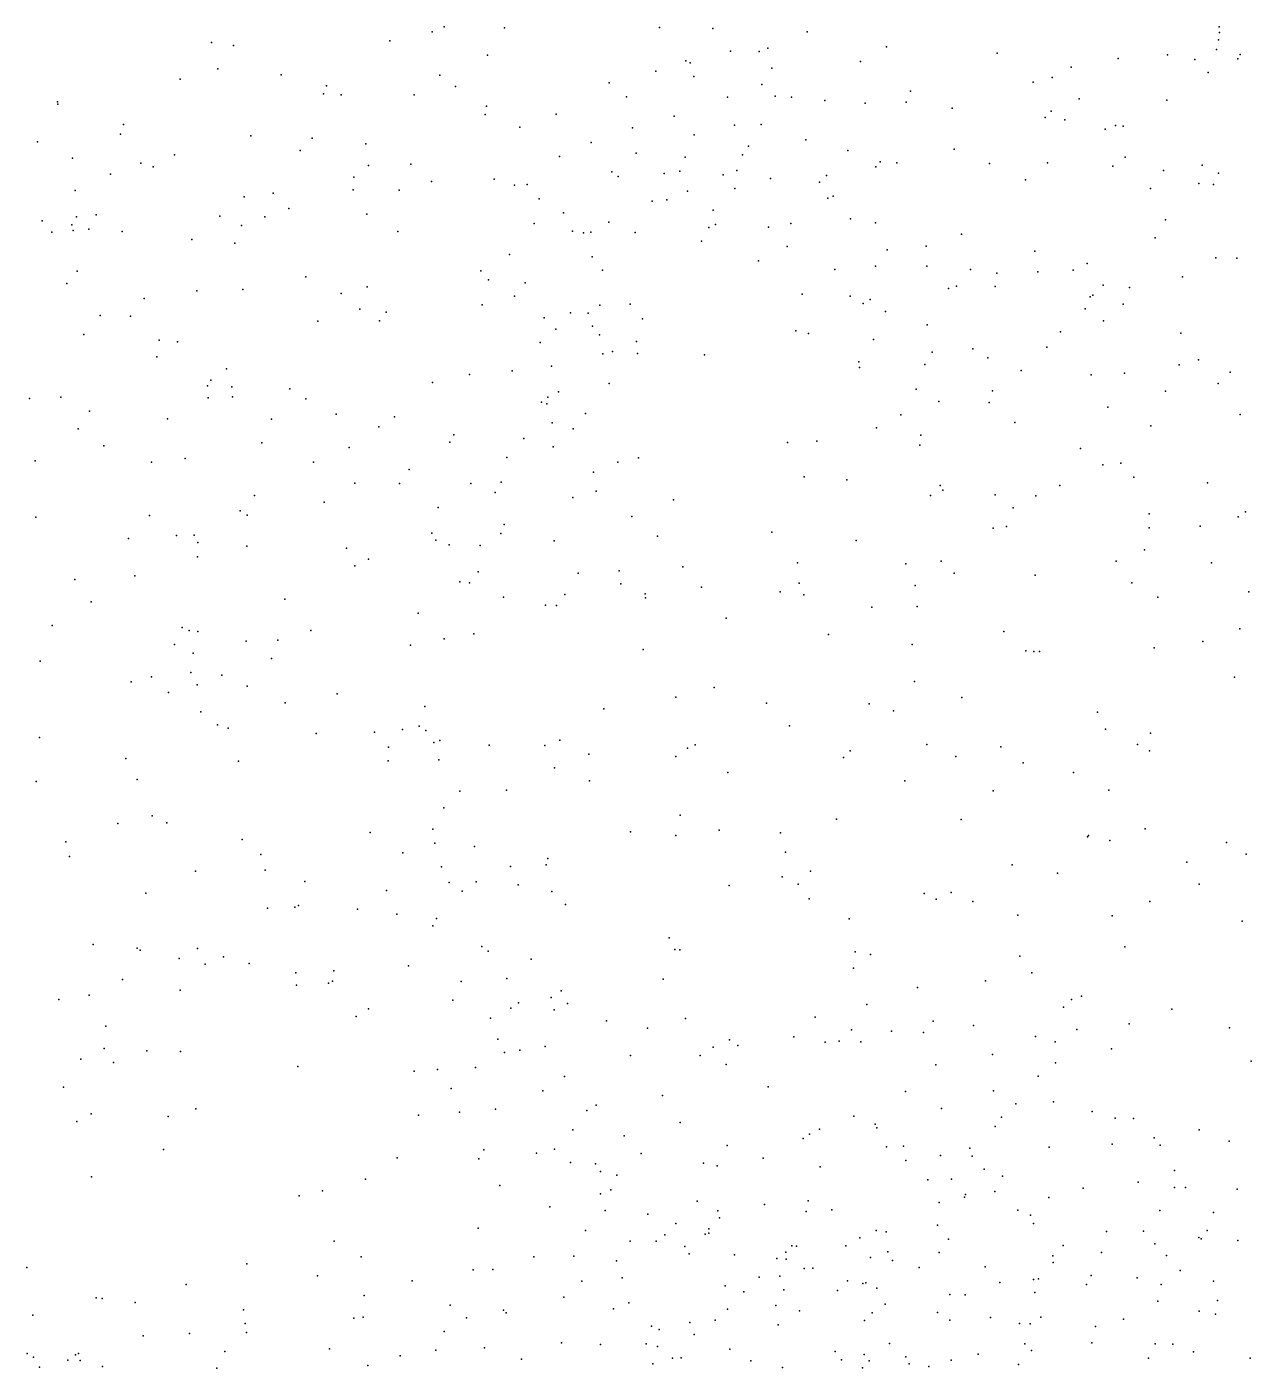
# Model space of a CAD drawing. Header units: metres. Extents: x -25 to 25, y -27.8 to 27.8.
# Drawn here: x -12.58 to -11.033, y 0.013 to 1.707 of the extents above; entities that cross this region are included whole.
import ezdxf

# ---------------------------------------------------------------- set-up
doc = ezdxf.new("R2010")
doc.units = ezdxf.units.M

msp = doc.modelspace()

# ---------------------------------------------------------------- linework, layer by layer
for p in [(-12.0678, 1.7009, -5.3125), (-12.0523, 1.7074, 14.8437), (-11.9764, 1.7063, -5.6622), (-11.7804, 1.7065, 16.5054), (-11.7129, 1.7054, 17.6802), (-11.5938, 1.7009, -4.4984), (-11.0735, 1.7073, 0.2744), (-11.0731, 1.7004, 14.8294), (-12.3466, 1.6876, 15.0292), (-12.3187, 1.6837, 16.3185), (-12.1212, 1.6899, 12.6859), (-11.6434, 1.6804, 13.5688), (-11.4937, 1.6823, -3.7869), (-11.077, 1.6787, 0.6771), (-11.0744, 1.6909, 15.8634), (-11.9976, 1.6718, 10.2231), (-11.7472, 1.6645, 0.2599), (-11.7416, 1.662, 17.3849), (-11.6909, 1.6766, 12.8287), (-11.6545, 1.6763, 16.9491), (-11.5266, 1.6637, 1.1691), (-11.3538, 1.674, 6.9912), (-11.2012, 1.6674, -3.7468), (-11.1388, 1.6721, 19.8508), (-11.104, 1.6662, 15.1974), (-11.0497, 1.6669, -4.7125), (-11.0469, 1.6724, 2.5822), (-12.3382, 1.6544, 10.8944), (-12.2586, 1.6468, 5.3542), (-12.0579, 1.6464, 7.55), (-11.7849, 1.6514, 18.6218), (-11.7369, 1.6447, 13.7684), (-11.6387, 1.6553, 5.3597), (-11.2606, 1.6565, 19.7516), (-11.0872, 1.6496, 6.7934), (-12.3858, 1.6414, -3.7521), (-12.201, 1.6327, -5.3676), (-12.0383, 1.6321, -3.9676), (-11.844, 1.6368, 19.0325), (-11.6511, 1.6344, 19.4718), (-11.3083, 1.6373, 0.3311), (-11.2844, 1.6435, 0.8927), (-12.5409, 1.6126, -3.6848), (-12.5407, 1.6098, 15.9634), (-12.2048, 1.6229, 8.6152), (-12.1827, 1.6213, 0.0076), (-12.0905, 1.6215, -4.7936), (-11.8221, 1.619, 18.8249), (-11.6947, 1.6184, 13.2034), (-11.6345, 1.6196, 17.8441), (-11.6136, 1.6184, 9.1673), (-11.5715, 1.6143, 1.844), (-11.5205, 1.611, -6.3872), (-11.469, 1.6123, 7.1043), (-11.4632, 1.6261, 16.4723), (-11.2503, 1.6166, 2.4364), (-11.1395, 1.6146, 16.0258), (-12.0007, 1.5967, -5.9219), (-11.9991, 1.6072, 8.4314), (-11.9109, 1.597, 16.4814), (-11.7619, 1.5945, -6.2013), (-11.4106, 1.6048, 16.6257), (-11.2857, 1.601, -4.5024), (-12.4574, 1.5842, 16.1292), (-11.9567, 1.5806, -4.4436), (-11.8145, 1.5798, 0.7605), (-11.6855, 1.5833, 14.6982), (-11.6519, 1.5841, 16.4649), (-11.2932, 1.5927, 14.9775), (-11.2683, 1.5901, 16.2435), (-11.2173, 1.5781, 6.9091), (-11.2043, 1.5826, 1.7837), (-11.1945, 1.5821, 16.4111), (-12.5662, 1.5621, 15.7639), (-12.4615, 1.5719, 7.417), (-12.2966, 1.5695, -5.6351), (-12.2191, 1.5666, -4.9586), (-12.1516, 1.5598, 14.9569), (-11.8666, 1.5614, -4.1484), (-11.7366, 1.5708, 14.4803), (-11.5955, 1.5645, 18.0549), (-12.393, 1.5455, -5.4649), (-12.2346, 1.5512, 16.3237), (-11.9069, 1.5436, 12.6558), (-11.8098, 1.5479, 5.3457), (-11.7479, 1.5426, 13.3754), (-11.6756, 1.5457, -4.0833), (-11.6681, 1.5568, 18.5037), (-11.5424, 1.551, -3.9294), (-11.4081, 1.553, -3.8146), (-11.192, 1.5426, 15.2284), (-12.522, 1.5417, 9.14), (-12.4357, 1.535, 0.0643), (-12.4201, 1.5304, 8.9608), (-12.148, 1.5324, 0.375), (-12.0946, 1.534, 7.719), (-11.7547, 1.5252, 0.3448), (-11.6826, 1.5261, 9.2727), (-11.5071, 1.5307, 0.9414), (-11.5018, 1.537, 0.369), (-11.4805, 1.5355, 19.5453), (-11.3635, 1.5349, 2.3167), (-11.2904, 1.5355, 19.6417), (-11.2077, 1.5314, 5.3505), (-11.1439, 1.526, 15.394), (-11.0948, 1.5327, 1.8982), (-12.4741, 1.5213, -3.7949), (-12.1666, 1.5176, -4.6888), (-12.0683, 1.5122, 16.3955), (-11.9894, 1.5149, 0.4534), (-11.9475, 1.5082, 0.3017), (-11.8405, 1.5244, 8.6741), (-11.8326, 1.5183, 9.9578), (-11.7746, 1.5221, 7.4499), (-11.7, 1.5204, 18.6649), (-11.6402, 1.5157, 0.8267), (-11.5785, 1.511, 2.0167), (-11.5696, 1.5196, 16.9632), (-11.3181, 1.514, 16.5077), (-11.0993, 1.5096, 15.7334), (-11.0804, 1.5081, -6.8139), (-11.0743, 1.5225, 0.3402), (-12.5186, 1.5005, 9.839), (-12.3053, 1.4927, -3.9404), (-12.2686, 1.4974, 0.2819), (-12.1676, 1.5014, 10.5932), (-12.1092, 1.501, -4.543), (-11.9638, 1.5075, -4.3079), (-11.745, 1.4996, 9.6975), (-11.6852, 1.5033, 9.4976), (-11.5611, 1.4933, 18.2138), (-11.16, 1.5031, -4.4966), (-12.2487, 1.4781, 10.7438), (-11.9324, 1.4901, 10.2056), (-11.7899, 1.4873, 12.8419), (-11.771, 1.4889, 13.0085), (-11.7127, 1.4758, 19.1382), (-11.5676, 1.4908, 18.369), (-12.5602, 1.4623, 0.213), (-12.5228, 1.4572, 15.6287), (-12.5168, 1.4672, -5.301), (-12.4922, 1.4701, 9.5497), (-12.3358, 1.4681, 16.1858), (-12.2789, 1.4675, 8.785), (-12.15, 1.4708, 8.4197), (-11.9386, 1.459, -6.1793), (-11.9019, 1.4724, 14.9158), (-11.8443, 1.4605, 0.4822), (-11.7095, 1.4579, 14.8999), (-11.6145, 1.4591, 17.6545), (-11.5393, 1.4648, 16.3457), (-11.5075, 1.46, 14.9333), (-11.1414, 1.4634, 15.8886), (-12.548, 1.4479, 5.5474), (-12.521, 1.4501, -5.6219), (-12.5014, 1.4516, 9.3436), (-12.4591, 1.4489, 15.3744), (-12.3085, 1.4563, 12.6285), (-12.111, 1.4488, 8.1558), (-11.8904, 1.4492, 7.6832), (-11.8765, 1.4471, 14.0887), (-11.8672, 1.4481, 8.8569), (-11.8113, 1.4477, 14.4166), (-11.718, 1.4538, 16.4026), (-11.6426, 1.4542, -6.4388), (-11.3991, 1.4456, 7.11), (-11.1543, 1.4409, 0.5964), (-12.3712, 1.4389, 15.2322), (-12.3169, 1.4342, 10.9068), (-11.7276, 1.4367, 0.5945), (-11.6191, 1.4298, 17.3594), (-11.4928, 1.4255, 1.8895), (-11.4437, 1.4305, 2.2126), (-11.3064, 1.4239, -3.8163), (-11.9699, 1.4198, 7.8652), (-11.8655, 1.417, 9.0253), (-11.6555, 1.4119, 18.9106), (-11.24, 1.4084, 2.2371), (-11.0777, 1.4156, 16.4284), (-11.051, 1.4152, 14.819), (-12.516, 1.3989, 11.147), (-12.2272, 1.3914, -4.5985), (-12.0062, 1.399, 10.311), (-11.8524, 1.3999, 13.5019), (-11.5588, 1.401, 18.6172), (-11.5076, 1.4052, 0.7346), (-11.4429, 1.4049, 16.8343), (-11.3877, 1.401, -6.7008), (-11.3543, 1.3963, 19.4755), (-11.3025, 1.3981, 16.1165), (-11.2579, 1.4001, 1.8516), (-11.1198, 1.3917, 6.9286), (-12.529, 1.383, -3.8525), (-12.3648, 1.3739, 7.7577), (-12.3068, 1.3754, -6.046), (-12.1496, 1.379, -4.1964), (-11.9963, 1.3876, 8.2709), (-11.9503, 1.3839, 8.4434), (-11.4154, 1.377, 2.0278), (-11.4054, 1.3799, 15.1228), (-11.3563, 1.3792, 0.6361), (-11.2199, 1.3812, 0.4255), (-11.1865, 1.3782, 16.5329), (-12.4313, 1.3641, 9.7913), (-12.1825, 1.3706, 16.2286), (-12.0044, 1.3564, 16.3099), (-11.9638, 1.3673, 8.6539), (-11.8557, 1.3558, 13.3235), (-11.8176, 1.357, 12.7544), (-11.6002, 1.3696, 19.0947), (-11.5397, 1.3671, 17.1137), (-11.523, 1.358, 5.3639), (-11.5144, 1.3628, 7.2564), (-11.2365, 1.3664, 2.0721), (-11.2329, 1.3684, -4.3433), (-11.1947, 1.3569, 15.3991), (-12.4869, 1.3429, 12.5169), (-12.4489, 1.342, 9.9487), (-12.159, 1.3508, 8.6018), (-12.1256, 1.3471, 15.1128), (-11.9261, 1.3398, 5.3362), (-11.893, 1.3462, 13.7094), (-11.8705, 1.3457, 15.0061), (-11.4949, 1.3479, 0.5457), (-11.2427, 1.3511, 5.3441), (-12.2119, 1.3354, 5.3638), (-12.1341, 1.3362, 10.4786), (-11.9115, 1.3254, 13.9422), (-11.8651, 1.3291, 14.3213), (-11.8018, 1.3384, 9.6716), (-11.6083, 1.3233, 7.378), (-11.4425, 1.3311, 19.3245), (-11.2737, 1.3222, 15.2587), (-11.2194, 1.3359, -6.9311), (-12.5075, 1.3188, -4.9214), (-12.4127, 1.3114, 9.5529), (-12.3892, 1.3096, 11.0068), (-11.931, 1.3085, -6.3365), (-11.8564, 1.3182, 13.1585), (-11.8097, 1.3099, 16.2932), (-11.5924, 1.3202, 15.0613), (-11.51, 1.3126, 18.8266), (-11.122, 1.3206, -7.0563), (-12.4156, 1.2907, 9.2051), (-11.8522, 1.2943, 9.8663), (-11.84, 1.2972, 12.9745), (-11.8082, 1.2947, 14.4621), (-11.7235, 1.2932, 7.5412), (-11.4359, 1.2963, -4.1099), (-11.3845, 1.3006, -3.9563), (-11.3655, 1.2892, -6.841), (-11.2912, 1.3026, 16.6907), (-12.3274, 1.2755, -6.1884), (-11.9664, 1.2729, 10.1991), (-11.9169, 1.2788, 12.5595), (-11.5287, 1.2842, 17.9438), (-11.5277, 1.2772, -6.7135), (-11.4452, 1.2807, 18.6155), (-11.3237, 1.2731, 15.98), (-11.1238, 1.2806, 19.5367), (-11.0997, 1.2867, 14.9279), (-11.0594, 1.2712, -3.6753), (-12.3515, 1.2541, 15.8021), (-12.3471, 1.261, -4.6973), (-12.0671, 1.2582, 10.3322), (-12.0204, 1.2681, 8.868), (-11.8441, 1.2568, 7.8069), (-11.2351, 1.268, 15.7938), (-11.1931, 1.2697, 15.6077), (-11.0749, 1.2569, 16.5207), (-12.5762, 1.2377, 10.2699), (-12.5366, 1.2394, -6.1095), (-12.3505, 1.2386, 5.4049), (-12.3209, 1.2525, -4.0527), (-12.3198, 1.2402, 10.8761), (-12.2476, 1.2499, 8.9008), (-12.2274, 1.2373, 10.5527), (-11.9217, 1.2395, 15.1302), (-11.908, 1.2462, 14.1954), (-11.4564, 1.2497, 16.1129), (-11.3599, 1.2477, 14.8607), (-11.1413, 1.2472, 7.0377), (-12.5004, 1.222, 5.5032), (-11.9297, 1.2332, 9.1757), (-11.9228, 1.2311, 8.2468), (-11.4274, 1.2339, 16.9631), (-11.3638, 1.2329, 19.1117), (-11.2141, 1.2271, 19.3576), (-12.4021, 1.2121, 7.879), (-12.2707, 1.212, -4.5403), (-12.1891, 1.2183, -4.3617), (-12.1152, 1.2148, 16.1156), (-11.9162, 1.2072, 13.3966), (-11.8738, 1.2191, 9.4855), (-11.4756, 1.2172, 18.0996), (-11.3317, 1.2075, 18.9457), (-11.1596, 1.2034, -7.175), (-11.0469, 1.2175, -7.6959), (-12.5148, 1.1995, 12.3887), (-12.1349, 1.2022, -6.3525), (-12.0404, 1.1919, 9.0097), (-11.952, 1.1872, -6.4427), (-11.8897, 1.1997, 9.6574), (-11.5063, 1.201, 14.7967), (-11.4505, 1.1914, 15.1989), (-12.4824, 1.1783, 11.2358), (-12.283, 1.1821, 8.0357), (-12.1723, 1.1761, 5.352), (-12.0454, 1.1829, 15.2662), (-11.9148, 1.177, 16.1593), (-11.6187, 1.1822, 15.1805), (-11.5819, 1.1841, 5.3362), (-11.4515, 1.179, 17.1233), (-11.2486, 1.1747, 15.333), (-12.5692, 1.1592, 11.4051), (-12.4224, 1.1576, 10.0421), (-12.3798, 1.1623, 9.8789), (-12.2177, 1.1575, 15.5407), (-11.9733, 1.1633, 13.8298), (-11.833, 1.1575, 12.6183), (-11.8068, 1.1631, 15.2018), (-11.2203, 1.1541, 19.1239), (-11.1976, 1.1561, 5.2967), (-12.0969, 1.1484, 8.3808), (-11.864, 1.1447, 8.1185), (-11.5975, 1.1388, 7.4851), (-11.1811, 1.1387, -4.324), (-12.1653, 1.131, 15.8956), (-12.1091, 1.1305, 12.4063), (-12.0188, 1.1305, 16.0245), (-11.988, 1.119, 5.303), (-11.9804, 1.1323, 13.6656), (-11.8604, 1.1209, 12.8702), (-11.5439, 1.1351, 17.5951), (-11.4257, 1.1281, 15.9025), (-11.4225, 1.1222, 18.2583), (-11.2749, 1.1279, 16.8268), (-11.0883, 1.1312, 15.4599), (-12.292, 1.1154, 9.057), (-12.2039, 1.1071, 8.1477), (-11.8899, 1.1129, 12.4537), (-11.7629, 1.11, 7.7734), (-11.438, 1.1155, -4.0726), (-11.3565, 1.1163, -3.9016), (-11.3049, 1.1149, 18.5969), (-12.5685, 1.0881, 7.7644), (-12.4249, 1.0903, -6.3381), (-12.3103, 1.096, 10.7225), (-12.3015, 1.0906, 12.3356), (-12.0601, 1.1004, 15.425), (-11.8153, 1.089, 5.2896), (-11.3338, 1.0999, -4.2035), (-11.1619, 1.0921, -3.6884), (-11.0494, 1.0883, -7.8353), (-11.04, 1.0948, 16.6189), (-12.0681, 1.0678, 15.5892), (-11.9767, 1.0787, 14.0343), (-11.6387, 1.0691, 15.3054), (-11.3591, 1.0739, 17.023), (-11.342, 1.0764, 5.297), (-11.1619, 1.0746, 19.0048), (-11.0973, 1.0766, -7.4124), (-12.4512, 1.0612, 12.2475), (-12.3907, 1.0649, 11.0248), (-12.3684, 1.0654, 9.3734), (-12.3637, 1.0562, 7.9508), (-12.3017, 1.0512, -6.4251), (-12.0631, 1.0588, -6.4975), (-12.0462, 1.0531, 10.1753), (-12.0069, 1.0522, 15.8112), (-11.9807, 1.0674, 9.4093), (-11.9134, 1.0581, -6.5594), (-11.783, 1.064, -6.6605), (-11.5319, 1.0585, 17.831), (-12.3641, 1.0381, 9.5624), (-12.1759, 1.0488, 10.4147), (-12.1481, 1.0349, -4.2622), (-11.1678, 1.0468, 15.6389), (-12.1652, 1.0267, 8.9706), (-12.0097, 1.019, 13.4965), (-11.8833, 1.0172, 15.5951), (-11.8315, 1.0202, 14.4662), (-11.7509, 1.0253, 15.8469), (-11.606, 1.0304, 14.7423), (-11.4693, 1.0289, 17.3743), (-11.4246, 1.0326, 17.2201), (-11.4084, 1.0174, 15.5275), (-11.2035, 1.0324, 7.2157), (-11.0831, 1.0303, 19.131), (-12.519, 1.0094, 12.0361), (-12.4434, 1.0137, 10.1341), (-12.0327, 1.0065, 9.2372), (-12.0203, 1.005, 9.9676), (-11.8295, 1.0037, 12.7174), (-11.6042, 1.0045, 15.5204), (-11.4574, 1.0015, 14.9382), (-11.3057, 1.0147, -7.1175), (-11.1837, 1.0049, -7.2819), (-12.2539, 0.9843, -4.1226), (-11.9777, 0.9868, 13.2229), (-11.9, 0.9904, 8.235), (-11.7986, 0.9913, 12.5211), (-11.7982, 0.9859, 7.9932), (-11.7273, 0.9994, 15.681), (-11.6282, 0.9938, 7.6378), (-11.5982, 0.9897, 5.2701), (-11.1508, 0.9869, 16.8308), (-11.0359, 0.9937, -4.3579), (-12.4983, 0.9812, -3.9862), (-12.0853, 0.9669, 8.3381), (-11.9245, 0.9769, 14.2555), (-11.9107, 0.9763, 12.2553), (-11.5124, 0.9741, 17.6202), (-11.4548, 0.9751, 15.2162), (-12.5478, 0.9511, -6.4285), (-11.6964, 0.9603, 7.8099), (-12.3834, 0.9488, 9.9233), (-12.3746, 0.9448, 11.208), (-12.3636, 0.9436, 9.696), (-12.2625, 0.9326, 9.0934), (-12.2208, 0.9448, -4.4795), (-12.0526, 0.9343, 9.6441), (-12.0151, 0.9408, 13.9462), (-11.567, 0.9399, -6.9183), (-11.3456, 0.9436, -3.8221), (-11.0475, 0.947, -7.9629), (-12.3932, 0.9272, 11.6977), (-12.3696, 0.916, 11.5105), (-12.3025, 0.9314, 10.6744), (-12.0952, 0.9261, 5.248), (-11.8011, 0.9209, -6.7288), (-11.4612, 0.9272, -4.1472), (-11.3176, 0.9191, 17.1291), (-11.3077, 0.9185, -4.2987), (-11.3005, 0.9184, 7.3482), (-11.1556, 0.923, -3.5795), (-11.094, 0.9309, -7.5532), (-12.5627, 0.9061, 10.2949), (-12.2704, 0.9093, 11.9913), (-12.422, 0.8865, -6.5068), (-12.3724, 0.8918, 9.4268), (-12.3335, 0.8885, -4.0317), (-11.054, 0.8858, -3.4352), (-12.448, 0.8798, 5.4109), (-12.4006, 0.8666, 7.9627), (-12.3644, 0.8763, 9.2549), (-12.3015, 0.8746, 11.8198), (-12.1878, 0.8648, 10.4324), (-11.7115, 0.8729, 14.6443), (-11.4584, 0.8805, -7.0233), (-12.2532, 0.8535, -6.5511), (-12.0771, 0.849, -4.3789), (-11.76, 0.8607, 12.4083), (-11.6451, 0.853, 5.1784), (-11.5157, 0.8524, 14.9982), (-11.3985, 0.8602, 18.2268), (-12.3597, 0.8423, -4.5804), (-11.8506, 0.8458, 14.4338), (-11.4849, 0.8435, 15.4786), (-11.2272, 0.8417, 18.6144), (-12.3387, 0.8255, 11.0386), (-12.3253, 0.8214, 10.8419), (-12.214, 0.8146, 8.2173), (-12.1405, 0.8162, 11.8343), (-12.1053, 0.8197, -6.602), (-12.0841, 0.8238, 9.1055), (-12.0755, 0.8184, 10.1848), (-11.6163, 0.8243, 7.753), (-11.2171, 0.82, 15.6802), (-11.1603, 0.8152, 18.8532), (-12.5637, 0.8098, 7.8441), (-12.1228, 0.7973, -4.0738), (-12.0656, 0.8034, 9.9044), (-12.0581, 0.8058, 13.6323), (-11.9957, 0.7998, 14.0502), (-11.9251, 0.7996, 5.1181), (-11.9064, 0.8065, 12.9616), (-11.7352, 0.8005, 12.208), (-11.4427, 0.8009, 7.5409), (-11.3493, 0.798, 17.2954), (-11.1766, 0.801, 5.1563), (-12.4548, 0.7833, -3.9665), (-12.3125, 0.7798, 11.3371), (-12.1232, 0.7803, 5.153), (-12.0592, 0.7813, 9.2648), (-11.8697, 0.7886, 8.2297), (-11.7598, 0.7858, -6.7934), (-11.7452, 0.7963, 8.0314), (-11.5482, 0.7843, -4.2337), (-11.5394, 0.7927, -3.9499), (-11.4059, 0.7857, 5.1561), (-11.1616, 0.7927, -7.3986), (-11.9132, 0.7713, -4.2082), (-11.6942, 0.7654, -4.1174), (-11.3211, 0.7775, 18.3584), (-11.2576, 0.7654, -3.556), (-12.5679, 0.7541, 10.2414), (-12.4401, 0.7565, 9.9807), (-11.869, 0.755, 11.9516), (-11.4707, 0.7549, 17.8398), (-12.0326, 0.7418, 13.2928), (-11.9739, 0.7431, -6.6596), (-11.359, 0.7423, -4.343), (-11.2128, 0.7432, 7.4047), (-12.0528, 0.7209, 10.0467), (-12.4647, 0.701, 5.3561), (-12.4214, 0.7109, 9.749), (-12.4029, 0.702, -6.5787), (-11.7542, 0.7114, -4.3313), (-11.5569, 0.7067, 15.1737), (-11.3995, 0.7059, 17.5145), (-12.5304, 0.6778, 7.9428), (-12.3075, 0.681, 5.2037), (-12.1459, 0.6895, 10.4608), (-12.0667, 0.694, 9.6109), (-11.8172, 0.6905, 14.4519), (-11.7597, 0.6859, 8.139), (-11.7049, 0.6928, 14.6153), (-11.6278, 0.6893, 5.0599), (-11.2398, 0.6844, 18.5416), (-11.2385, 0.6857, -7.2574), (-11.2115, 0.6796, -3.3961), (-11.1668, 0.6944, -4.4172), (-12.284, 0.6619, -4.5919), (-12.1047, 0.6638, 8.6531), (-12.0641, 0.6762, 13.5167), (-12.014, 0.6719, 8.4365), (-11.6213, 0.6649, 12.1246), (-11.0642, 0.6771, 17.0635), (-11.0394, 0.6625, -7.96), (-12.5258, 0.6595, -3.8861), (-12.0558, 0.6465, 13.7155), (-11.9686, 0.6469, 4.9703), (-11.9237, 0.6488, -4.0024), (-11.9216, 0.6568, 11.7963), (-11.335, 0.649, 15.6623), (-11.1141, 0.6523, 5.1039), (-12.3667, 0.6407, 9.0552), (-12.2788, 0.642, 8.3034), (-12.2285, 0.6276, 11.4037), (-12.0119, 0.6272, 13.9269), (-11.6255, 0.6335, 12.442), (-11.5899, 0.6408, -3.8415), (-11.2775, 0.6383, 7.5294), (-12.4293, 0.6129, 9.2535), (-12.1252, 0.6162, 11.5607), (-12.0461, 0.6265, 10.2341), (-12.0297, 0.6157, 9.3778), (-11.9589, 0.6236, 14.0798), (-11.9165, 0.6153, 13.0282), (-11.6924, 0.6227, 12.5872), (-11.6051, 0.6243, 7.9499), (-11.4461, 0.6126, 15.5602), (-11.412, 0.6138, -3.6462), (-11.0985, 0.6246, -7.457), (-12.2755, 0.5942, 8.7867), (-12.241, 0.5952, 5.0505), (-12.2363, 0.5975, -3.9161), (-11.8992, 0.5987, -6.6928), (-11.5914, 0.6057, -4.4181), (-11.4311, 0.6055, 7.7155), (-11.3845, 0.6023, 18.0747), (-11.1611, 0.6027, 18.8915), (-12.1621, 0.5927, 10.5821), (-12.1123, 0.5863, 4.8664), (-12.062, 0.5811, 8.8826), (-11.5408, 0.5805, 15.406), (-11.3277, 0.5853, 5.0396), (-11.2088, 0.5845, 17.2923), (-11.0444, 0.5776, -7.6054), (-12.0669, 0.5717, -6.6368), (-12.4958, 0.548, 9.6431), (-12.4403, 0.5435, -4.5794), (-12.3642, 0.5431, 5.1348), (-12.0048, 0.5456, 9.1912), (-11.7681, 0.5567, -4.4889), (-11.1925, 0.5453, 15.7588), (-12.4365, 0.5411, 8.1504), (-12.3873, 0.5305, 8.9391), (-12.3313, 0.5327, -6.6032), (-11.997, 0.5397, -3.9088), (-11.9425, 0.5296, 4.6511), (-11.7612, 0.5417, -3.8564), (-11.7549, 0.5414, 4.8233), (-11.5333, 0.5389, 12.2932), (-11.514, 0.5354, -6.9517), (-11.3253, 0.5333, -7.1292), (-12.3544, 0.5235, -3.8376), (-12.2987, 0.5241, 8.5837), (-12.2397, 0.5122, 11.027), (-12.1917, 0.515, 4.3085), (-12.0974, 0.5211, -4.6288), (-11.5353, 0.5181, 0.2238), (-11.3101, 0.5123, 17.5198), (-12.4587, 0.5039, 9.1274), (-12.2392, 0.4967, 4.7774), (-12.1985, 0.4993, 4.5302), (-12.1936, 0.5019, 11.2829), (-12.031, 0.5013, 13.384), (-11.9734, 0.5054, 4.4175), (-11.7757, 0.5042, 8.3115), (-11.4545, 0.494, 4.9057), (-11.3688, 0.5024, 17.7682), (-12.5392, 0.4787, 9.4496), (-12.5011, 0.484, -3.795), (-12.3861, 0.4903, 8.7585), (-12.0414, 0.478, 13.5938), (-11.9587, 0.4747, 8.6396), (-11.9174, 0.4813, 11.6427), (-11.9046, 0.4896, -4.5951), (-11.2598, 0.4788, -4.5633), (-11.2475, 0.4829, 7.6725), (-12.1479, 0.467, 4.0958), (-11.9683, 0.4678, 10.0913), (-11.9135, 0.4656, 4.2379), (-11.8966, 0.4738, 14.0986), (-11.5187, 0.4725, 14.8226), (-11.27, 0.4689, 18.1789), (-11.1331, 0.4667, -7.3225), (-12.4801, 0.4452, 8.273), (-12.1637, 0.4571, 10.815), (-11.9938, 0.4551, 10.4681), (-11.8475, 0.4517, 8.4793), (-11.7957, 0.4424, 4.4355), (-11.7475, 0.4549, 4.6356), (-11.5838, 0.4562, -3.6546), (-11.4347, 0.4513, -4.5598), (-11.3837, 0.4458, -3.2901), (-11.2533, 0.441, -3.0213), (-11.1871, 0.4481, 18.7333), (-11.0603, 0.4431, 17.2694), (-11.9847, 0.4285, 9.5916), (-11.6919, 0.4276, 14.4546), (-11.6106, 0.4314, 4.74), (-11.571, 0.4247, 8.1464), (-11.5533, 0.426, 11.7803), (-11.5378, 0.4405, -0.0585), (-11.5261, 0.4252, 14.9776), (-11.4875, 0.4389, 7.9937), (-11.4471, 0.4371, 11.9148), (-11.3054, 0.4318, 17.9554), (-11.2808, 0.4252, 0.0972), (-12.482, 0.4169, 4.3036), (-12.4283, 0.4137, 4.4661), (-12.3854, 0.4132, 4.9497), (-11.9761, 0.4118, 9.919), (-11.9569, 0.4147, 13.8852), (-11.9248, 0.4193, 8.9985), (-11.817, 0.408, 14.2157), (-11.7291, 0.4079, 11.6578), (-11.7127, 0.4187, -6.7231), (-11.6817, 0.4207, -4.6038), (-11.3597, 0.4092, 7.896), (-11.2094, 0.4166, 18.3274), (-12.5113, 0.4035, 5.1846), (-12.4702, 0.399, 8.4746), (-12.2372, 0.3942, 3.9736), (-12.0608, 0.3903, -3.7533), (-12.0128, 0.3929, 4.0445), (-11.6962, 0.3964, 0.2639), (-11.4315, 0.3962, 15.522), (-11.28, 0.3988, 17.6755), (-11.033, 0.4007, -2.9577), (-12.0903, 0.388, -4.7267), (-11.9004, 0.3816, 10.2982), (-11.3021, 0.382, -0.1277), (-12.5335, 0.3678, 8.9472), (-12.0437, 0.3662, -6.5969), (-11.9278, 0.3635, -4.7232), (-11.7765, 0.3575, -0.0063), (-11.6433, 0.3685, 4.3033), (-11.4695, 0.3624, 12.4806), (-11.3585, 0.3635, 4.7571), (-12.3663, 0.3406, -6.5612), (-11.9878, 0.3403, 13.671), (-11.8605, 0.3453, 9.2271), (-11.424, 0.3409, -2.9931), (-11.3304, 0.3471, 12.0511), (-11.2828, 0.3493, 15.6617), (-12.5165, 0.3246, -4.6258), (-12.4985, 0.3344, 5.0411), (-12.4012, 0.3309, 3.8662), (-12.0851, 0.3327, 11.1294), (-12.0329, 0.3363, 11.306), (-11.8724, 0.3383, -3.6777), (-11.7544, 0.3232, -4.7265), (-11.535, 0.3314, 11.6287), (-11.3486, 0.3299, -6.9641), (-11.2339, 0.3371, -2.9011), (-11.205, 0.329, -7.1282), (-11.1818, 0.3285, 7.8516), (-11.8899, 0.3142, 13.1906), (-11.8252, 0.3065, 8.947), (-11.591, 0.3084, 12.6993), (-11.5785, 0.315, -3.4295), (-11.5079, 0.3213, 4.3684), (-11.5061, 0.3167, 15.2945), (-11.3566, 0.3183, 12.3024), (-11.0986, 0.3139, -4.7104), (-12.4072, 0.2892, -3.6477), (-12.0022, 0.2886, 0.0579), (-11.9133, 0.2898, 11.414), (-11.6948, 0.2942, 3.9937), (-11.599, 0.3032, -0.1342), (-11.4938, 0.2926, 14.5606), (-11.4721, 0.2933, -4.716), (-11.3883, 0.2911, -0.247), (-11.288, 0.2922, 7.988), (-11.2087, 0.2958, 0.1977), (-11.1557, 0.304, 17.5849), (-11.148, 0.2947, 18.6619), (-11.0606, 0.2997, 18.9381), (-12.1119, 0.2787, -3.6369), (-12.0085, 0.2773, 10.9386), (-11.9357, 0.2847, 13.3422), (-11.8929, 0.2726, 3.9475), (-11.8611, 0.2712, 9.5298), (-11.8038, 0.284, -6.5928), (-11.7248, 0.2721, 14.197), (-11.6497, 0.2783, 8.4562), (-11.4692, 0.2755, 8.2356), (-11.4255, 0.2817, -6.8108), (-11.3854, 0.2806, 4.4898), (-12.4978, 0.2547, 3.7612), (-11.8551, 0.2613, 10.0418), (-11.8344, 0.2566, 13.9082), (-11.7077, 0.2686, 12.915), (-11.5773, 0.2674, -3.1948), (-11.3701, 0.2642, 0.3287), (-11.347, 0.2557, 12.4514), (-11.1297, 0.2627, 18.4336), (-12.1519, 0.2516, 3.8731), (-11.9823, 0.2437, 0.3265), (-11.842, 0.2383, -3.5059), (-11.4416, 0.251, 4.044), (-11.4114, 0.2517, 14.9641), (-11.2451, 0.2403, 12.1838), (-11.1758, 0.2478, -0.2398), (-11.1299, 0.2413, 17.8345), (-11.1158, 0.2414, 18.0234), (-11.0506, 0.2392, 4.7211), (-12.2355, 0.2308, -3.5485), (-12.2063, 0.2371, 0.2492), (-11.8548, 0.2331, 10.6698), (-11.7327, 0.2238, 9.1285), (-11.5927, 0.2243, -2.8997), (-11.4273, 0.2221, 15.1506), (-11.3953, 0.2289, 15.389), (-11.3937, 0.2323, -2.7588), (-11.3567, 0.2362, 4.2258), (-11.2886, 0.2285, -0.3475), (-11.9189, 0.2169, 13.5499), (-11.8491, 0.2121, 9.8509), (-11.7952, 0.2077, -4.8846), (-11.7068, 0.2116, 8.782), (-11.6479, 0.2196, 11.4443), (-11.595, 0.2109, -6.6095), (-11.5627, 0.213, 3.8435), (-11.3276, 0.2126, 3.932), (-11.3116, 0.2064, 3.6466), (-11.1483, 0.2121, -4.8697), (-11.0808, 0.2095, 3.7261), (-12.0097, 0.19, 3.8408), (-11.8739, 0.1868, 11.0938), (-11.7598, 0.1959, 0.4119), (-11.7183, 0.1889, -3.232), (-11.7046, 0.2029, -2.7695), (-11.5069, 0.1867, 12.7507), (-11.4291, 0.1936, 3.7594), (-11.3078, 0.1958, 3.1925), (-11.0888, 0.1867, -7.0988), (-12.1916, 0.1735, -0.0649), (-11.8177, 0.1733, 10.9308), (-11.7845, 0.1736, 13.1967), (-11.7737, 0.1813, -2.9816), (-11.7228, 0.1822, 14.0104), (-11.7183, 0.1837, 10.4354), (-11.5274, 0.1777, 8.5255), (-11.4941, 0.1853, 11.4096), (-11.4154, 0.176, -6.679), (-11.2158, 0.1856, 0.3835), (-11.169, 0.1861, 4.2453), (-11.1548, 0.17, 11.394), (-11.0992, 0.1782, 4.0958), (-11.096, 0.1762, 0.2681), (-11.05, 0.1744, 0.0229), (-12.1574, 0.1538, -4.9221), (-11.9391, 0.1538, -2.8344), (-11.8886, 0.1545, -2.6731), (-11.7484, 0.1669, 3.808), (-11.7429, 0.1575, 10.1841), (-11.6857, 0.1562, 10.587), (-11.6209, 0.1596, 1.5486), (-11.6132, 0.1674, -4.9392), (-11.6073, 0.1672, -2.6479), (-11.5449, 0.1674, 14.2381), (-11.5141, 0.1529, 3.5685), (-11.4922, 0.1598, 1.6436), (-11.4272, 0.1591, -4.9749), (-11.2835, 0.1549, -6.7763), (-11.2703, 0.1681, 1.4824), (-11.2222, 0.159, 14.7599), (-11.1401, 0.1552, 8.1376), (-12.5797, 0.14, 0.138), (-12.3018, 0.1449, 3.6652), (-12.0157, 0.1372, -0.1066), (-11.991, 0.1377, -3.1062), (-11.8348, 0.1485, -0.1528), (-11.6323, 0.1517, 11.2572), (-11.6206, 0.1508, -0.2742), (-11.5979, 0.1387, 1.7554), (-11.5869, 0.1395, 9.0531), (-11.4863, 0.1489, -0.3883), (-11.4524, 0.1402, -2.5832), (-11.369, 0.1409, 8.4424), (-11.2833, 0.1464, -5.0666), (-11.1226, 0.1365, -5.0927), (-12.2124, 0.1295, -3.2768), (-12.0927, 0.1235, -2.8089), (-11.8786, 0.123, -2.4737), (-11.8275, 0.1271, 13.4053), (-11.6544, 0.1281, 11.0793), (-11.6286, 0.1293, 9.2858), (-11.5428, 0.1233, 3.2679), (-11.5236, 0.12, 1.3562), (-11.5197, 0.1208, -5.1371), (-11.3505, 0.1211, -5.2061), (-11.3078, 0.1249, 1.3363), (-11.3018, 0.1257, 11.1948), (-11.2411, 0.1187, -0.5157), (-11.2351, 0.1301, -2.6551), (-11.1772, 0.1271, 12.4219), (-11.0807, 0.123, 14.4762), (-12.492, 0.1018, -0.313), (-12.3784, 0.1185, -3.307), (-12.1537, 0.105, -2.9975), (-11.9013, 0.1027, 1.5817), (-11.6976, 0.117, -5.1054), (-11.6739, 0.1095, -6.4192), (-11.6235, 0.1119, 13.0228), (-11.5556, 0.111, 14.0948), (-11.5061, 0.114, 0.5204), (-11.4138, 0.1059, 8.6341), (-11.3942, 0.1056, 1.7534), (-11.3062, 0.1085, 3.0332), (-11.1467, 0.1185, 11.1617), (-12.4844, 0.1009, -4.8398), (-12.4429, 0.0958, 0.3556), (-12.3058, 0.0868, -0.1918), (-12.0447, 0.0927, 3.7073), (-11.9776, 0.0861, -5.0752), (-11.8387, 0.0879, 3.7038), (-11.8193, 0.0957, 0.5205), (-11.6945, 0.0877, 9.5723), (-11.6337, 0.0921, 3.1408), (-11.6038, 0.0855, 3.4341), (-11.4953, 0.094, 11.0365), (-11.151, 0.0978, -6.8656), (-11.0987, 0.085, 8.3006), (-11.0756, 0.0986, 15.5461), (-12.572, 0.0798, -3.2838), (-12.3037, 0.0694, -3.0596), (-12.1668, 0.0763, -2.6608), (-12.1549, 0.0776, 0.5372), (-12.0243, 0.0767, -6.364), (-11.9743, 0.083, 1.7692), (-11.7421, 0.0705, 13.736), (-11.71, 0.0736, 1.9089), (-11.5216, 0.0734, -2.4303), (-11.5117, 0.0827, 10.8478), (-11.4293, 0.0835, -5.3453), (-11.4137, 0.0735, 1.2318), (-11.3625, 0.0772, 14.2032), (-11.3257, 0.0695, -2.5296), (-11.3121, 0.0688, 0.5797), (-11.2986, 0.0775, -6.6182), (-11.1941, 0.0751, -5.4154), (-11.078, 0.0811, 0.4495), (-12.4329, 0.0539, 3.3371), (-12.3744, 0.057, -6.3238), (-12.3022, 0.0582, 3.4682), (-12.0524, 0.0594, -2.4217), (-11.7905, 0.0661, -2.3245), (-11.7807, 0.0617, 2.9944), (-11.7366, 0.0556, 2.8418), (-11.6305, 0.0676, -1.5321), (-11.2296, 0.0656, 15.0238), (-12.3296, 0.0339, 0.6127), (-12.1974, 0.0374, -6.311), (-12.063, 0.0357, -0.2242), (-12.0017, 0.0389, 0.6027), (-11.9044, 0.0449, 1.931), (-11.855, 0.043, -1.4811), (-11.7971, 0.0436, -1.3145), (-11.7831, 0.0403, 1.3562), (-11.6915, 0.0371, -5.3216), (-11.5584, 0.0341, -6.3274), (-11.4898, 0.0441, -5.5193), (-11.3188, 0.0438, -5.584), (-11.3104, 0.0355, 8.7328), (-11.2342, 0.0451, 15.1846), (-11.1541, 0.0436, 14.204), (-11.132, 0.0434, 15.4085), (-12.5793, 0.0315, -3.137), (-12.5714, 0.0269, -0.7324), (-12.5278, 0.023, 1.3667), (-12.5182, 0.0297, 3.1741), (-12.5146, 0.0316, -0.5195), (-12.5122, 0.0227, 0.5322), (-12.1081, 0.0286, 1.483), (-11.9548, 0.0243, 3.0059), (-11.7888, 0.0185, -2.1012), (-11.7641, 0.0256, 3.2547), (-11.7529, 0.0261, -1.8217), (-11.665, 0.0223, 1.2387), (-11.5507, 0.0235, 2.8085), (-11.5217, 0.0304, 9.3654), (-11.5156, 0.0223, -1.7428), (-11.4693, 0.0273, 1.8837), (-11.4649, 0.0186, -5.6782), (-11.4119, 0.0233, 14.0517), (-11.3779, 0.0308, -1.5011), (-11.3269, 0.0178, -6.429), (-11.1626, 0.0258, 0.6125), (-11.1058, 0.0336, 1.8066), (-11.0342, 0.0255, 12.4701), (-12.5638, 0.0142, -6.2372), (-12.4842, 0.0152, -4.9823), (-12.3397, 0.013, 3.1546), (-12.1489, 0.0163, -5.1046), (-11.625, 0.0138, 9.996), (-11.5242, 0.0136, -0.5931), (-11.44, 0.0153, 0.7025)]:
    msp.add_point(p)

doc.saveas('drawing.dxf')
